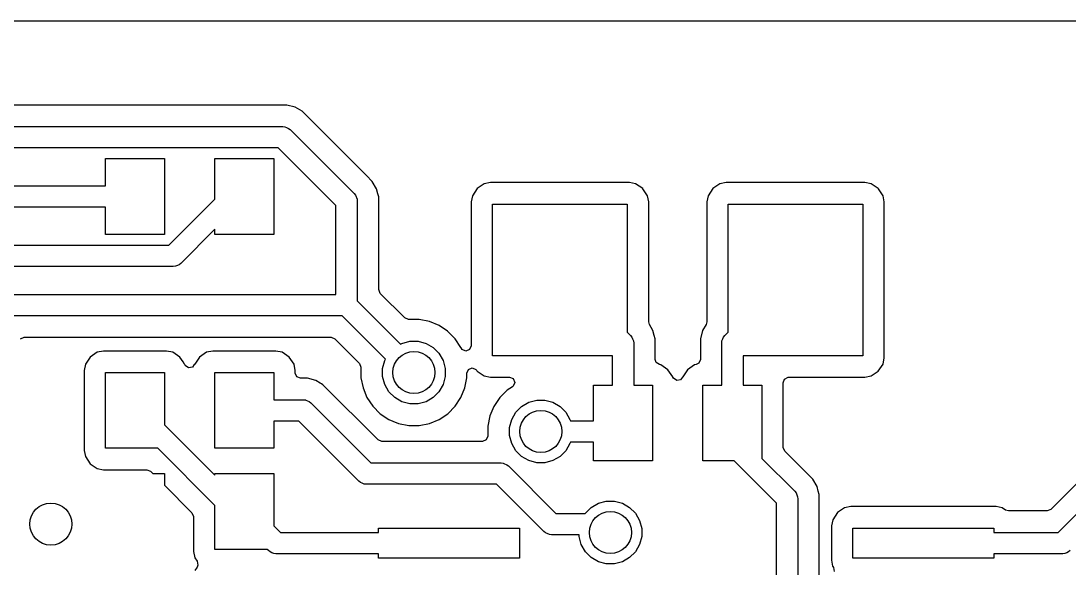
# Model space of a CAD drawing. Extents: x 97 to 200, y -158 to -52.
# Drawn here: x 162.35 to 174.8, y -58.63 to -52.13 of the extents above; entities that cross this region are included whole.
import ezdxf

# ---------------------------------------------------------------- set-up
doc = ezdxf.new("R2010")
doc.units = 0
doc.layers.add('BLACK', color=7, linetype='CONTINUOUS')

msp = doc.modelspace()

# ---------------------------------------------------------------- linework, layer by layer
at = {"layer": 'BLACK', "linetype": 'CONTINUOUS'}
for p, q in [((129.62398, -52.1291), (198.756801, -52.1291)), ((165.506537, -53.1281), (157.635662, -53.1281)), ((165.506541, -53.1281), (165.506537, -53.1281)), ((165.603564, -53.154098), (165.506541, -53.1281)), ((165.603565, -53.154098), (165.603564, -53.154098)), ((165.603566, -53.154099), (165.603565, -53.154098)), ((165.686321, -53.201877), (165.603566, -53.154099)), ((165.686322, -53.201877), (165.686321, -53.201877)), ((165.690558, -53.204323), (165.686322, -53.201877)), ((165.690559, -53.204324), (165.690558, -53.204323)), ((166.448158, -53.961924), (165.690559, -53.204324)), ((157.685887, -53.3826), (165.456312, -53.3826)), ((165.456312, -53.3826), (165.481088, -53.38504)), ((165.481088, -53.38504), (165.481089, -53.38504)), ((165.481089, -53.38504), (165.500052, -53.392895)), ((165.500052, -53.392895), (165.526869, -53.404003)), ((165.526869, -53.404003), (165.52687, -53.404004)), ((165.52687, -53.404004), (165.546115, -53.419797)), ((165.546115, -53.419797), (166.305902, -54.179585)), ((165.403706, -53.6366), (157.738493, -53.6366)), ((166.0891, -54.321993), (165.403706, -53.6366)), ((163.3511, -54.0866), (163.3511, -53.7636)), ((163.3511, -53.7636), (164.0511, -53.7636)), ((164.0511, -53.7636), (164.0511, -54.6636)), ((164.6511, -54.243206), (164.6511, -53.7636)), ((164.6511, -53.7636), (165.3511, -53.7636)), ((165.3511, -53.7636), (165.3511, -54.6636)), ((166.448169, -53.961934), (166.448158, -53.961924)), ((166.450347, -53.964112), (166.448169, -53.961934)), ((166.521376, -54.035141), (166.450347, -53.964112)), ((166.571601, -54.122134), (166.521376, -54.035141)), ((167.926031, -54.049101), (167.8518, -54.063865)), ((167.926035, -54.0491), (167.926031, -54.049101)), ((169.576167, -54.0491), (167.926035, -54.0491)), ((169.6504, -54.063865), (169.576167, -54.0491)), ((170.726031, -54.049101), (170.6518, -54.063865)), ((170.726035, -54.0491), (170.726031, -54.049101)), ((172.376167, -54.0491), (170.726035, -54.0491)), ((172.4504, -54.063865), (172.376167, -54.0491)), ((158.5411, -54.0866), (163.3511, -54.0866)), ((166.305902, -54.179585), (166.321696, -54.19883)), ((166.587511, -54.181513), (166.571601, -54.122134)), ((167.767615, -54.120115), (167.711366, -54.204297)), ((167.851796, -54.063867), (167.767615, -54.120115)), ((167.8518, -54.063865), (167.851796, -54.063867)), ((169.650402, -54.063866), (169.6504, -54.063865)), ((169.734584, -54.120115), (169.650402, -54.063866)), ((169.735934, -54.122136), (169.734584, -54.120115)), ((169.790834, -54.204299), (169.735934, -54.122136)), ((170.567615, -54.120115), (170.511366, -54.204297)), ((170.651796, -54.063867), (170.567615, -54.120115)), ((170.6518, -54.063865), (170.651796, -54.063867)), ((172.450402, -54.063866), (172.4504, -54.063865)), ((172.534584, -54.120115), (172.450402, -54.063866)), ((172.535934, -54.122136), (172.534584, -54.120115)), ((172.590834, -54.204299), (172.535934, -54.122136)), ((164.103706, -54.7906), (164.6511, -54.243206)), ((166.321696, -54.19883), (166.321697, -54.198831)), ((166.321697, -54.198831), (166.34066, -54.244612)), ((166.34066, -54.244612), (166.3431, -54.269388)), ((166.3431, -54.269388), (166.3431, -55.450994)), ((166.597599, -54.219158), (166.587511, -54.181513)), ((166.5976, -54.219164), (166.597599, -54.219158)), ((166.5976, -55.319689), (166.5976, -54.219164)), ((167.711365, -54.204299), (167.6966, -54.278532)), ((167.6966, -54.278532), (167.6966, -55.987303)), ((167.711366, -54.204297), (167.711365, -54.204299)), ((167.9511, -56.1036), (167.9511, -54.3036)), ((167.9511, -54.3036), (169.5511, -54.3036)), ((169.5511, -54.3036), (169.5511, -55.823994)), ((169.805599, -54.278533), (169.790834, -54.204299)), ((169.805599, -54.278535), (169.805599, -54.278533)), ((169.805599, -55.70126), (169.805599, -54.278535)), ((170.511365, -54.204299), (170.4966, -54.278532)), ((170.4966, -54.278532), (170.4966, -55.701261)), ((170.511366, -54.204297), (170.511365, -54.204299)), ((170.7511, -55.823994), (170.7511, -54.3036)), ((170.7511, -54.3036), (172.3511, -54.3036)), ((172.3511, -54.3036), (172.3511, -56.1036)), ((172.605599, -54.278534), (172.590834, -54.204299)), ((172.6056, -56.128667), (172.605599, -54.278534)), ((163.3511, -54.3406), (158.593705, -54.3406)), ((163.3511, -54.6636), (163.3511, -54.3406)), ((166.0891, -55.3766), (166.0891, -54.321993)), ((164.0511, -54.6636), (163.3511, -54.6636)), ((164.6511, -54.602417), (164.246115, -55.007403)), ((164.6511, -54.6636), (164.6511, -54.602417)), ((165.3511, -54.6636), (164.6511, -54.6636)), ((161.4871, -54.7906), (164.103706, -54.7906)), ((164.156312, -55.0446), (161.539705, -55.0446)), ((164.181088, -55.04216), (164.156312, -55.0446)), ((164.181089, -55.04216), (164.181088, -55.04216)), ((164.20608, -55.031808), (164.181089, -55.04216)), ((164.226869, -55.023197), (164.20608, -55.031808)), ((164.22687, -55.023196), (164.226869, -55.023197)), ((164.246115, -55.007403), (164.22687, -55.023196)), ((162.2011, -55.3766), (166.0891, -55.3766)), ((166.615906, -55.363883), (166.5976, -55.319689)), ((166.907817, -55.655794), (166.615906, -55.363883)), ((166.3431, -55.450994), (166.857794, -55.965689)), ((166.163494, -55.6306), (162.253705, -55.6306)), ((166.678189, -56.145294), (166.163494, -55.6306)), ((166.952011, -55.6741), (166.907817, -55.655794)), ((166.9541, -55.6741), (166.952011, -55.6741)), ((167.0781, -55.6741), (166.9541, -55.6741)), ((167.199718, -55.698291), (167.0781, -55.6741)), ((167.199725, -55.698293), (167.199718, -55.698291)), ((167.31428, -55.745744), (167.199725, -55.698293)), ((167.314282, -55.745745), (167.31428, -55.745744)), ((167.416234, -55.813867), (167.314282, -55.745745)), ((169.813971, -55.732509), (169.805599, -55.70126)), ((169.856601, -55.806346), (169.813971, -55.732509)), ((170.488227, -55.73251), (170.4456, -55.806343)), ((170.4966, -55.701261), (170.488227, -55.73251)), ((162.340816, -55.903406), (162.38501, -55.8851)), ((162.38501, -55.8851), (166.032189, -55.8851)), ((166.032189, -55.8851), (166.076383, -55.903406)), ((166.076383, -55.903406), (166.368294, -56.195317)), ((167.417383, -55.814635), (167.416234, -55.813867)), ((167.505065, -55.902317), (167.417383, -55.814635)), ((167.573956, -56.00542), (167.505065, -55.902317)), ((169.5511, -55.823994), (169.590902, -55.863797)), ((169.590902, -55.863797), (169.606696, -55.883042)), ((169.606696, -55.883042), (169.606697, -55.883043)), ((169.606697, -55.883043), (169.615212, -55.9036)), ((169.615212, -55.9036), (169.625474, -55.928376)), ((169.872511, -55.865725), (169.856601, -55.806346)), ((169.882599, -55.90337), (169.872511, -55.865725)), ((169.8826, -55.903376), (169.882599, -55.90337)), ((169.8826, -56.149086), (169.8826, -55.903376)), ((170.445598, -55.806348), (170.4196, -55.90337)), ((170.4196, -55.90337), (170.4196, -56.149087)), ((170.4456, -55.806343), (170.445598, -55.806348)), ((170.676726, -55.928376), (170.686988, -55.9036)), ((170.686988, -55.9036), (170.695503, -55.883043)), ((170.695503, -55.883043), (170.695504, -55.883042)), ((170.695504, -55.883042), (170.711297, -55.863797)), ((170.711297, -55.863797), (170.7511, -55.823994)), ((166.857794, -55.965689), (166.872594, -55.957145)), ((166.872594, -55.957145), (166.967153, -55.931808)), ((166.967153, -55.931808), (167.065047, -55.931808)), ((167.065047, -55.931808), (167.159606, -55.957145)), ((167.159606, -55.957145), (167.244386, -56.006092)), ((167.244386, -56.006092), (167.313608, -56.075314)), ((167.57636, -56.011224), (167.573956, -56.00542)), ((167.589906, -56.031497), (167.57636, -56.011224)), ((167.6341, -56.049803), (167.589906, -56.031497)), ((167.678294, -56.031497), (167.6341, -56.049803)), ((167.6966, -55.987303), (167.678294, -56.031497)), ((169.625474, -55.928376), (169.62566, -55.928824)), ((169.62566, -55.928824), (169.6281, -55.9536)), ((169.6281, -55.9536), (169.6281, -56.4536)), ((170.6741, -55.9536), (170.67654, -55.928824)), ((170.6741, -56.4536), (170.6741, -55.9536)), ((170.67654, -55.928824), (170.676726, -55.928376)), ((163.167615, -56.120115), (163.111366, -56.204297)), ((163.251796, -56.063867), (163.167615, -56.120115)), ((163.2518, -56.063865), (163.251796, -56.063867)), ((163.326031, -56.049101), (163.2518, -56.063865)), ((163.326035, -56.0491), (163.326031, -56.049101)), ((164.076167, -56.0491), (163.326035, -56.0491)), ((164.1504, -56.063865), (164.076167, -56.0491)), ((164.150402, -56.063866), (164.1504, -56.063865)), ((164.234584, -56.120115), (164.150402, -56.063866)), ((164.273616, -56.178531), (164.234584, -56.120115)), ((164.467615, -56.120115), (164.411366, -56.204297)), ((164.551796, -56.063867), (164.467615, -56.120115)), ((164.5518, -56.063865), (164.551796, -56.063867)), ((164.626031, -56.049101), (164.5518, -56.063865)), ((164.626035, -56.0491), (164.626031, -56.049101)), ((165.376167, -56.0491), (164.626035, -56.0491)), ((165.4504, -56.063865), (165.376167, -56.0491)), ((165.450402, -56.063866), (165.4504, -56.063865)), ((165.534584, -56.120115), (165.450402, -56.063866)), ((165.573616, -56.178531), (165.534584, -56.120115)), ((166.644308, -56.254653), (166.669645, -56.160094)), ((166.669645, -56.160094), (166.678189, -56.145294)), ((167.313608, -56.075314), (167.362555, -56.160094)), ((167.362555, -56.160094), (167.387892, -56.254653)), ((169.3741, -56.1036), (167.9511, -56.1036)), ((169.3741, -56.4536), (169.3741, -56.1036)), ((169.893131, -56.183807), (169.8826, -56.149086)), ((170.4196, -56.149087), (170.401294, -56.193281)), ((172.3511, -56.1036), (170.9281, -56.1036)), ((170.9281, -56.1036), (170.9281, -56.4536)), ((172.590834, -56.202901), (172.6056, -56.128667)), ((163.111365, -56.204299), (163.0966, -56.278532)), ((163.0966, -56.278532), (163.0966, -57.228664)), ((163.111366, -56.204297), (163.111365, -56.204299)), ((164.290834, -56.204299), (164.273616, -56.178531)), ((164.290834, -56.2043), (164.290834, -56.204299)), ((164.293188, -56.209984), (164.290834, -56.2043)), ((164.294142, -56.209588), (164.293188, -56.209984)), ((164.299096, -56.221582), (164.294142, -56.209588)), ((164.338842, -56.248199), (164.299096, -56.221582)), ((164.385768, -56.238916), (164.338842, -56.248199)), ((164.405982, -56.20873), (164.385768, -56.238916)), ((164.409011, -56.209985), (164.405982, -56.20873)), ((164.411366, -56.204297), (164.409011, -56.209985)), ((165.590834, -56.204299), (165.573616, -56.178531)), ((165.605599, -56.278533), (165.590834, -56.204299)), ((165.605599, -56.278535), (165.605599, -56.278533)), ((165.605599, -56.3096), (165.605599, -56.278535)), ((166.368294, -56.195317), (166.3866, -56.239511)), ((166.3866, -56.239511), (166.3866, -56.3656)), ((166.644308, -56.352547), (166.644308, -56.254653)), ((167.387892, -56.254653), (167.387892, -56.352547)), ((167.6456, -56.310509), (167.663906, -56.266315)), ((167.663906, -56.266315), (167.7081, -56.248009)), ((167.7081, -56.248009), (167.752294, -56.266315)), ((167.752294, -56.266315), (167.760065, -56.275783)), ((167.760065, -56.275783), (167.761993, -56.278668)), ((167.761993, -56.278668), (167.767616, -56.287084)), ((167.767616, -56.287084), (167.851797, -56.343333)), ((169.932904, -56.210384), (169.893131, -56.183807)), ((169.950397, -56.213864), (169.932904, -56.210384)), ((169.950402, -56.213866), (169.950397, -56.213864)), ((170.034584, -56.270115), (169.950402, -56.213866)), ((170.073618, -56.328534), (170.034584, -56.270115)), ((170.267615, -56.270115), (170.211366, -56.354297)), ((170.351796, -56.213867), (170.267615, -56.270115)), ((170.351799, -56.213866), (170.351796, -56.213867)), ((170.369294, -56.210386), (170.351799, -56.213866)), ((170.401294, -56.193281), (170.369294, -56.210386)), ((172.450401, -56.343334), (172.534584, -56.287084)), ((172.534584, -56.287084), (172.590834, -56.202901)), ((163.3511, -57.2036), (163.3511, -56.3036)), ((163.3511, -56.3036), (164.0511, -56.3036)), ((164.0511, -56.3036), (164.0511, -56.923994)), ((164.6511, -57.2036), (164.6511, -56.3036)), ((164.6511, -56.3036), (165.3511, -56.3036)), ((165.3511, -56.3036), (165.3511, -56.6266)), ((165.623905, -56.353794), (165.605599, -56.3096)), ((165.668099, -56.3721), (165.623905, -56.353794)), ((165.751325, -56.3721), (165.668099, -56.3721)), ((165.751329, -56.3721), (165.751325, -56.3721)), ((165.848351, -56.398098), (165.751329, -56.3721)), ((165.848354, -56.398099), (165.848351, -56.398098)), ((165.901301, -56.428668), (165.848354, -56.398099)), ((166.3866, -56.3656), (166.410791, -56.487218)), ((166.669645, -56.447106), (166.644308, -56.352547)), ((167.387892, -56.352547), (167.362555, -56.447106)), ((167.621409, -56.487218), (167.6456, -56.3656)), ((167.6456, -56.3656), (167.6456, -56.310509)), ((167.851797, -56.343333), (167.851799, -56.343334)), ((167.851799, -56.343334), (167.926033, -56.3581)), ((167.926033, -56.3581), (168.151054, -56.358099)), ((168.151054, -56.358099), (168.195247, -56.376405)), ((168.195247, -56.376405), (168.213553, -56.420599)), ((168.213553, -56.420599), (168.195247, -56.464793)), ((170.090834, -56.354299), (170.073618, -56.328534)), ((170.090834, -56.354302), (170.090834, -56.354299)), ((170.093188, -56.359984), (170.090834, -56.354302)), ((170.094142, -56.359588), (170.093188, -56.359984)), ((170.099096, -56.371582), (170.094142, -56.359588)), ((170.138842, -56.398199), (170.099096, -56.371582)), ((170.185768, -56.388916), (170.138842, -56.398199)), ((170.205982, -56.35873), (170.185768, -56.388916)), ((170.209011, -56.359985), (170.205982, -56.35873)), ((170.211366, -56.354297), (170.209011, -56.359985)), ((171.405803, -56.425464), (171.419308, -56.380948)), ((171.419308, -56.380948), (171.461496, -56.3584)), ((171.461496, -56.3584), (171.46762, -56.358099)), ((171.46762, -56.358099), (172.376165, -56.358099)), ((172.376165, -56.358099), (172.376166, -56.358099)), ((172.376166, -56.358099), (172.450401, -56.343334)), ((165.9172, -56.437847), (165.901301, -56.428668)), ((165.935347, -56.448324), (165.9172, -56.437847)), ((166.590817, -57.103794), (165.935347, -56.448324)), ((166.410791, -56.487218), (166.410793, -56.487225)), ((166.410793, -56.487225), (166.458244, -56.60178)), ((166.718592, -56.531886), (166.669645, -56.447106)), ((166.787814, -56.601108), (166.718592, -56.531886)), ((167.313608, -56.531886), (167.244386, -56.601108)), ((167.362555, -56.447106), (167.313608, -56.531886)), ((167.573956, -56.60178), (167.621409, -56.487218)), ((168.122815, -56.514636), (168.035134, -56.602317)), ((168.12282, -56.514632), (168.122815, -56.514636)), ((168.185777, -56.472565), (168.12282, -56.514632)), ((168.195247, -56.464793), (168.185777, -56.472565)), ((169.1511, -56.8766), (169.1511, -56.4536)), ((169.1511, -56.4536), (169.3741, -56.4536)), ((169.6281, -56.4536), (169.8511, -56.4536)), ((169.8511, -56.4536), (169.8511, -57.3536)), ((170.4511, -57.3536), (170.4511, -56.4536)), ((170.4511, -56.4536), (170.6741, -56.4536)), ((170.9281, -56.4536), (171.1511, -56.4536)), ((171.1511, -56.4536), (171.1511, -57.323994)), ((171.405421, -56.426723), (171.405599, -56.426136)), ((171.405599, -56.42853), (171.405421, -56.426723)), ((171.405599, -56.426136), (171.405599, -56.425464)), ((171.405599, -56.425464), (171.405803, -56.425464)), ((171.405599, -57.192687), (171.405599, -56.42853)), ((165.3511, -56.6266), (165.7011, -56.6266)), ((165.7011, -56.6266), (165.725876, -56.62904)), ((165.725876, -56.62904), (165.725877, -56.62904)), ((165.725877, -56.62904), (165.732559, -56.631808)), ((165.732559, -56.631808), (165.771657, -56.648003)), ((165.771657, -56.648003), (165.771658, -56.648004)), ((165.771658, -56.648004), (165.790903, -56.663797)), ((165.790903, -56.663797), (166.503705, -57.3766)), ((166.458244, -56.60178), (166.458245, -56.601782)), ((166.458245, -56.601782), (166.527134, -56.704882)), ((166.872594, -56.650055), (166.787814, -56.601108)), ((166.967153, -56.675392), (166.872594, -56.650055)), ((167.159606, -56.650055), (167.065047, -56.675392)), ((167.244386, -56.601108), (167.159606, -56.650055)), ((167.505065, -56.704883), (167.573956, -56.60178)), ((168.035134, -56.602317), (167.966245, -56.705417)), ((168.295814, -56.706092), (168.380594, -56.657145)), ((168.380594, -56.657145), (168.475153, -56.631808)), ((168.475153, -56.631808), (168.573047, -56.631808)), ((168.573047, -56.631808), (168.667606, -56.657145)), ((168.667606, -56.657145), (168.752386, -56.706092)), ((166.527134, -56.704882), (166.527135, -56.704883)), ((166.527135, -56.704883), (166.614817, -56.792565)), ((166.614817, -56.792565), (166.71792, -56.861456)), ((167.065047, -56.675392), (166.967153, -56.675392)), ((167.31428, -56.861456), (167.417383, -56.792565)), ((167.417383, -56.792565), (167.505065, -56.704883)), ((167.966244, -56.705419), (167.918793, -56.819974)), ((167.966245, -56.705417), (167.966244, -56.705419)), ((168.177645, -56.860094), (168.226592, -56.775314)), ((168.226592, -56.775314), (168.295814, -56.706092)), ((168.752386, -56.706092), (168.821608, -56.775314)), ((168.821608, -56.775314), (168.870555, -56.860094)), ((165.648494, -56.8806), (165.3511, -56.8806)), ((165.3511, -56.8806), (165.3511, -57.2036)), ((166.361297, -57.593402), (165.648494, -56.8806)), ((166.71792, -56.861456), (166.765898, -56.881329)), ((166.765898, -56.881329), (166.832474, -56.908906)), ((166.832474, -56.908906), (166.832476, -56.908906)), ((166.832476, -56.908906), (166.832482, -56.908909)), ((166.832482, -56.908909), (166.9541, -56.9331)), ((167.0781, -56.9331), (167.199718, -56.908909)), ((167.199718, -56.908909), (167.31428, -56.861456)), ((167.918791, -56.819981), (167.8946, -56.941599)), ((167.918793, -56.819974), (167.918791, -56.819981)), ((168.152308, -56.954653), (168.177645, -56.860094)), ((168.870555, -56.860094), (168.874978, -56.8766)), ((168.874978, -56.8766), (169.1511, -56.8766)), ((164.0511, -56.923994), (164.6511, -57.523994)), ((166.9541, -56.9331), (167.0781, -56.9331)), ((167.8946, -56.941599), (167.8946, -57.0596)), ((168.152308, -57.052547), (168.152308, -56.954653)), ((166.635011, -57.1221), (166.590817, -57.103794)), ((167.8321, -57.1221), (166.635011, -57.1221)), ((167.876294, -57.103794), (167.8321, -57.1221)), ((167.8946, -57.0596), (167.876294, -57.103794)), ((168.177645, -57.147106), (168.152308, -57.052547)), ((168.226592, -57.231886), (168.177645, -57.147106)), ((168.870555, -57.147106), (168.821608, -57.231886)), ((168.874978, -57.1306), (168.870555, -57.147106)), ((169.1511, -57.1306), (168.874978, -57.1306)), ((169.1511, -57.3536), (169.1511, -57.1306)), ((163.0966, -57.228664), (163.096601, -57.228668)), ((163.096601, -57.228668), (163.111365, -57.302899)), ((163.971494, -57.2036), (163.3511, -57.2036)), ((164.6511, -57.883205), (163.971494, -57.2036)), ((165.3511, -57.2036), (164.6511, -57.2036)), ((168.295814, -57.301108), (168.226592, -57.231886)), ((168.821608, -57.231886), (168.752386, -57.301108)), ((171.423905, -57.236881), (171.405599, -57.192687)), ((171.756371, -57.569347), (171.423905, -57.236881)), ((163.111365, -57.302899), (163.111367, -57.302903)), ((163.111367, -57.302903), (163.167615, -57.387084)), ((163.167615, -57.387084), (163.251797, -57.443333)), ((166.503705, -57.3766), (168.0511, -57.3766)), ((168.0511, -57.3766), (168.075876, -57.37904)), ((168.075876, -57.37904), (168.075877, -57.37904)), ((168.075877, -57.37904), (168.085538, -57.383042)), ((168.085538, -57.383042), (168.121657, -57.398003)), ((168.121657, -57.398003), (168.121658, -57.398004)), ((168.121658, -57.398004), (168.140903, -57.413797)), ((168.140903, -57.413797), (168.703705, -57.9766)), ((168.380594, -57.350055), (168.295814, -57.301108)), ((168.475153, -57.375392), (168.380594, -57.350055)), ((168.573047, -57.375392), (168.475153, -57.375392)), ((168.667606, -57.350055), (168.573047, -57.375392)), ((168.752386, -57.301108), (168.667606, -57.350055)), ((169.8511, -57.3536), (169.1511, -57.3536)), ((170.821494, -57.3536), (170.4511, -57.3536)), ((171.3241, -57.856205), (170.821494, -57.3536)), ((171.1511, -57.323994), (171.540903, -57.713798)), ((163.251797, -57.443333), (163.251799, -57.443334)), ((163.251799, -57.443334), (163.326033, -57.4581)), ((163.326033, -57.4581), (163.840188, -57.458099)), ((163.840188, -57.458099), (163.884382, -57.476405)), ((163.884382, -57.476405), (163.911577, -57.5036)), ((163.911577, -57.5036), (164.0511, -57.5036)), ((164.0511, -57.5036), (164.0511, -57.643122)), ((164.6511, -57.523994), (164.6511, -57.5036)), ((164.6511, -57.5036), (165.3511, -57.5036)), ((165.3511, -57.5036), (165.3511, -58.123994)), ((164.0511, -57.643122), (164.378294, -57.970316)), ((166.380542, -57.609196), (166.361297, -57.593402)), ((166.380543, -57.609197), (166.380542, -57.609196)), ((166.398896, -57.616799), (166.380543, -57.609197)), ((166.426323, -57.62816), (166.398896, -57.616799)), ((166.426324, -57.62816), (166.426323, -57.62816)), ((166.4511, -57.6306), (166.426324, -57.62816)), ((167.998494, -57.6306), (166.4511, -57.6306)), ((168.561297, -58.193402), (167.998494, -57.6306)), ((171.756374, -57.569351), (171.756371, -57.569347)), ((171.756376, -57.569353), (171.756374, -57.569351)), ((171.806602, -57.656347), (171.756376, -57.569353)), ((171.821398, -57.711567), (171.806602, -57.656347)), ((174.916847, -57.598328), (174.586383, -57.928794)), ((171.540903, -57.713798), (171.556697, -57.733042)), ((171.556697, -57.733042), (171.575337, -57.778042)), ((171.575337, -57.778042), (171.57566, -57.778824)), ((171.57566, -57.778824), (171.5781, -57.8036)), ((171.8326, -57.75337), (171.821398, -57.711567)), ((171.832601, -57.753376), (171.8326, -57.75337)), ((171.832601, -57.858856), (171.832601, -57.753376)), ((164.6511, -58.4036), (164.6511, -57.883205)), ((169.053592, -57.975314), (169.122814, -57.906092)), ((169.122814, -57.906092), (169.207594, -57.857145)), ((169.207594, -57.857145), (169.302153, -57.831808)), ((169.302153, -57.831808), (169.400047, -57.831808)), ((169.400047, -57.831808), (169.494606, -57.857145)), ((169.494606, -57.857145), (169.579386, -57.906092)), ((169.579386, -57.906092), (169.648608, -57.975314)), ((171.3241, -59.2036), (171.3241, -57.856205)), ((171.5781, -57.8036), (171.5781, -59.150994)), ((171.8326, -57.858869), (171.832601, -57.858856)), ((171.8326, -59.019689), (171.8326, -57.858869)), ((172.132996, -57.911067), (172.048815, -57.967315)), ((172.133, -57.911065), (172.132996, -57.911067)), ((172.207231, -57.896301), (172.133, -57.911065)), ((172.207235, -57.8963), (172.207231, -57.896301)), ((173.933767, -57.8963), (172.207235, -57.8963)), ((174.008, -57.911065), (173.933767, -57.8963)), ((174.008002, -57.911066), (174.008, -57.911065)), ((174.046166, -57.936567), (174.008002, -57.911066)), ((174.673494, -58.2016), (175.061298, -57.813797)), ((164.378294, -57.970316), (164.3966, -58.01451)), ((164.3966, -58.01451), (164.3966, -58.428664)), ((168.703705, -57.9766), (169.05285, -57.9766)), ((169.05285, -57.9766), (169.053592, -57.975314)), ((169.648608, -57.975314), (169.697555, -58.060094)), ((172.048815, -57.967315), (171.992566, -58.051497)), ((174.080889, -57.9471), (174.046166, -57.936567)), ((174.542189, -57.9471), (174.080889, -57.9471)), ((174.586383, -57.928794), (174.542189, -57.9471)), ((165.3511, -58.123994), (165.428706, -58.2016)), ((166.5935, -58.2016), (166.5935, -58.1508)), ((166.5935, -58.1508), (168.2699, -58.1508)), ((168.2699, -58.1508), (168.2699, -58.5064)), ((169.697555, -58.060094), (169.722892, -58.154653)), ((169.722892, -58.154653), (169.722892, -58.252547)), ((171.992565, -58.051499), (171.9778, -58.125732)), ((171.9778, -58.125732), (171.9778, -58.531464)), ((171.992566, -58.051497), (171.992565, -58.051499)), ((172.2323, -58.5064), (172.2323, -58.1508)), ((172.2323, -58.1508), (173.9087, -58.1508)), ((173.9087, -58.1508), (173.9087, -58.2016)), ((165.428706, -58.2016), (166.5935, -58.2016)), ((168.580542, -58.209196), (168.561297, -58.193402)), ((168.580543, -58.209197), (168.580542, -58.209196)), ((168.599483, -58.217042), (168.580543, -58.209197)), ((168.626323, -58.22816), (168.599483, -58.217042)), ((168.626324, -58.22816), (168.626323, -58.22816)), ((168.6511, -58.2306), (168.626324, -58.22816)), ((168.979308, -58.2306), (168.6511, -58.2306)), ((168.979308, -58.252547), (168.979308, -58.2306)), ((169.004645, -58.347106), (168.979308, -58.252547)), ((169.722892, -58.252547), (169.697555, -58.347106)), ((173.9087, -58.2016), (174.673494, -58.2016)), ((165.271494, -58.4036), (164.6511, -58.4036)), ((165.286297, -58.418403), (165.271494, -58.4036)), ((169.053592, -58.431886), (169.004645, -58.347106)), ((169.697555, -58.347106), (169.648608, -58.431886)), ((164.3966, -58.428664), (164.396601, -58.428668)), ((164.396601, -58.428668), (164.411365, -58.502899)), ((164.411365, -58.502899), (164.411367, -58.502903)), ((164.411367, -58.502903), (164.438745, -58.543877)), ((165.305542, -58.434196), (165.286297, -58.418403)), ((165.305543, -58.434197), (165.305542, -58.434196)), ((165.328495, -58.443704), (165.305543, -58.434197)), ((165.351323, -58.45316), (165.328495, -58.443704)), ((165.351324, -58.45316), (165.351323, -58.45316)), ((165.3761, -58.4556), (165.351324, -58.45316)), ((166.5935, -58.4556), (165.3761, -58.4556)), ((166.5935, -58.5064), (166.5935, -58.4556)), ((168.2699, -58.5064), (166.5935, -58.5064)), ((169.122814, -58.501108), (169.053592, -58.431886)), ((169.207594, -58.550055), (169.122814, -58.501108)), ((169.579386, -58.501108), (169.494606, -58.550055)), ((169.648608, -58.431886), (169.579386, -58.501108)), ((171.9778, -58.531464), (171.977801, -58.531468)), ((171.977801, -58.531468), (171.992186, -58.603794)), ((173.9087, -58.5064), (172.2323, -58.5064)), ((174.7261, -58.4556), (173.9087, -58.4556)), ((173.9087, -58.4556), (173.9087, -58.5064)), ((174.750876, -58.45316), (174.7261, -58.4556)), ((174.750877, -58.45316), (174.750876, -58.45316)), ((174.773705, -58.443704), (174.750877, -58.45316)), ((174.796657, -58.434197), (174.773705, -58.443704)), ((174.796658, -58.434196), (174.796657, -58.434197)), ((174.815903, -58.418403), (174.796658, -58.434196)), ((164.438745, -58.613323), (164.411366, -58.654297)), ((164.438745, -58.543877), (164.448077, -58.590793)), ((164.448077, -58.590793), (164.438745, -58.613323)), ((169.302153, -58.575392), (169.207594, -58.550055)), ((169.400047, -58.575392), (169.302153, -58.575392)), ((169.494606, -58.550055), (169.400047, -58.575392)), ((171.992186, -58.603794), (171.992566, -58.605701)), ((171.992566, -58.605701), (172.001371, -58.618879)), ((172.001371, -58.618879), (172.010703, -58.665794))]:
    msp.add_line(p, q, dxfattribs=at)
at = {"layer": 'BLACK'}
for centre in [(167.0161, -56.3036), (168.5241, -57.0036), (162.7011, -58.1036), (169.3511, -58.2036)]:
    msp.add_circle(centre, 0.25, dxfattribs=at)

doc.saveas('drawing.dxf')
